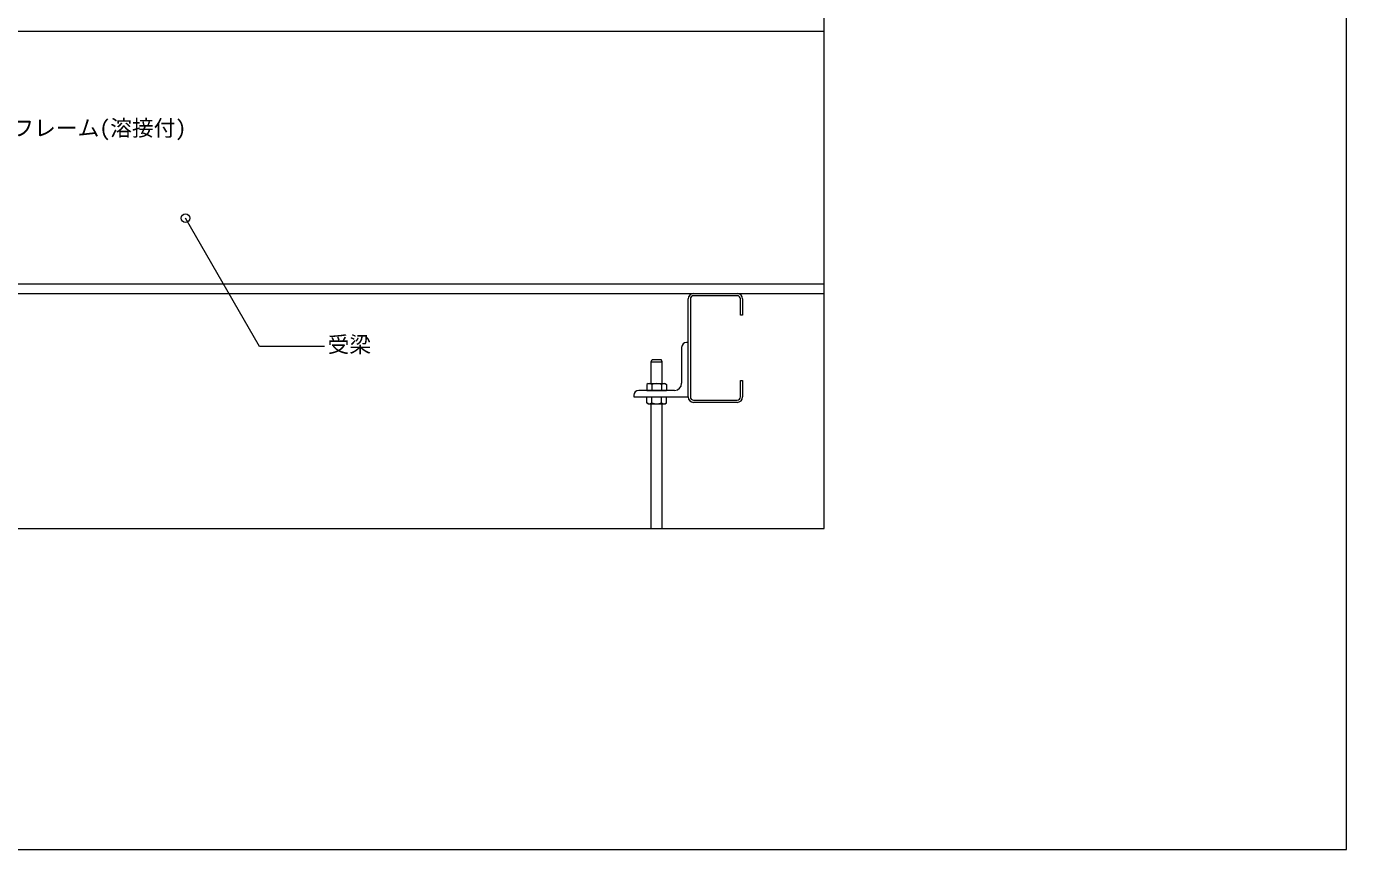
# Model space of a CAD drawing. Units: millimetres, scale not verified. Extents: x -1380 to 1380, y -955 to 955.
# Drawn here: x 167 to 1380, y -955 to -199 of the extents above; entities that cross this region are included whole.
import ezdxf
from ezdxf.enums import TextEntityAlignment as Align

# ---------------------------------------------------------------- set-up
doc = ezdxf.new("R2010")
doc.units = ezdxf.units.MM
doc.header["$LTSCALE"] = 3
for name, color, linetype, lineweight in [('0-0_0', 7, 'Continuous', 9), ('0-4_MOJI', 7, 'Continuous', 18), ('0-7_KANAMONO_SCREW', 4, 'Continuous', 18), ('0-9_KANAMONO', 5, 'Continuous', 18), ('0-A_TEKKOTU', 7, 'Continuous', 18), ('0-B_doubuti', 5, 'Continuous', 18), ('0-F_WAKU', 7, 'Continuous', 18)]:
    doc.layers.add(name, color=color, linetype=linetype, lineweight=lineweight)
doc.styles.add('ＭＳ ゴシック', font='')
doc.styles.get('ＭＳ ゴシック').set_extended_font_data('MS Gothic')

msp = doc.modelspace()

# ---------------------------------------------------------------- linework, layer by layer
at = {"layer": '0-0_0', "lineweight": 18}
msp.add_lwpolyline([(-899.997, -660.011), (900.003, -660.011), (900.003, 539.989), (-899.997, 539.989)], close=True, dxfattribs=at)
at = {"layer": '0-4_MOJI'}
msp.add_lwpolyline([(440.673, -492.57), (381.124, -492.57), (313.137, -374.813)], dxfattribs=at)
msp.add_circle((313.137, -374.813), 4, dxfattribs=at)
at = {"layer": '0-7_KANAMONO_SCREW'}
for p, q in [((741.003, -506.761), (741.923, -504.661)), ((741.003, -526.761), (741.003, -506.761)), ((741.923, -504.661), (750.083, -504.661)), ((751.003, -526.761), (751.003, -506.761)), ((738.138, -526.761), (736.921, -527.463)), ((736.921, -527.463), (736.921, -533.011)), ((736.921, -533.011), (755.084, -533.011)), ((738.138, -526.761), (753.868, -526.761)), ((741.462, -527.463), (741.462, -533.011)), ((750.544, -527.463), (750.544, -533.011)), ((753.868, -526.761), (755.084, -527.463)), ((755.084, -527.463), (755.084, -533.011)), ((736.921, -544.558), (736.921, -539.011)), ((736.921, -539.011), (755.084, -539.011)), ((738.138, -545.261), (736.921, -544.558)), ((738.138, -545.261), (753.868, -545.261)), ((741.003, -660.011), (741.003, -545.261)), ((741.462, -544.558), (741.462, -539.011)), ((750.544, -544.558), (750.544, -539.011)), ((751.003, -660.011), (751.003, -545.261)), ((753.868, -545.261), (755.084, -544.558)), ((755.084, -544.558), (755.084, -539.011))]:
    msp.add_line(p, q, dxfattribs=at)
msp.add_lwpolyline([(741.003, -506.761), (751.003, -506.761), (750.083, -504.661)], dxfattribs=at)
for centre, radius, start, end in [((739.191, -530.781), 4.02, 55.61575, 124.38425), ((746.003, -541.788), 15.027, 72.41205, 107.58795), ((752.814, -530.781), 4.02, 55.61575, 124.38425), ((739.191, -541.24), 4.02, 235.61575, 304.38425), ((746.003, -530.233), 15.027, 252.41205, 287.58795), ((752.814, -541.24), 4.02, 235.61575, 304.38425)]:
    msp.add_arc(centre, radius, start, end, dxfattribs=at)
at = {"layer": '0-9_KANAMONO'}
for p, q in [((769.003, -493.511), (769.003, -526.511)), ((762.503, -533.011), (729.503, -533.011)), ((725.003, -537.511), (725.003, -539.011))]:
    msp.add_line(p, q, dxfattribs=at)
msp.add_lwpolyline([(725.003, -539.011), (775.003, -539.011), (775.003, -489.011), (773.503, -489.011)], dxfattribs=at)
for centre, radius, start, end in [((773.503, -493.511), 4.5, 90, 180), ((729.503, -537.511), 4.5, 90, 180), ((762.503, -526.511), 6.5, 270, 0)]:
    msp.add_arc(centre, radius, start, end, dxfattribs=at)
at = {"layer": '0-A_TEKKOTU'}
for p, q in [((-174.997, -203.011), (900.003, -203.011)), ((-174.997, -435.011), (900.003, -435.011)), ((-174.997, -444.011), (900.003, -444.011))]:
    msp.add_line(p, q, dxfattribs=at)
at = {"layer": '0-B_doubuti'}
for p, q in [((780.003, -444.011), (820.003, -444.011)), ((820.003, -446.011), (780.003, -446.011)), ((775.003, -539.011), (775.003, -449.011)), ((777.003, -449.011), (777.003, -539.011)), ((825.003, -524.011), (825.003, -539.011)), ((780.003, -542.011), (820.003, -542.011)), ((820.003, -544.011), (780.003, -544.011))]:
    msp.add_line(p, q, dxfattribs=at)
for points in [[(825.003, -449.011), (825.003, -464.011), (823.003, -464.011), (823.003, -449.011)], [(823.003, -539.011), (823.003, -524.011), (825.003, -524.011)]]:
    msp.add_lwpolyline(points, dxfattribs=at)
for centre, radius, start, end in [((780.003, -449.011), 5, 90, 180), ((780.003, -449.011), 3, 90, 180), ((820.003, -449.011), 5, 0, 90), ((820.003, -449.011), 3, 0, 90), ((780.003, -539.011), 5, 180, 270), ((780.003, -539.011), 3, 180, 270), ((820.003, -539.011), 5, 270, 0), ((820.003, -539.011), 3, 270, 360)]:
    msp.add_arc(centre, radius, start, end, dxfattribs=at)
at = {"layer": '0-F_WAKU'}
msp.add_lwpolyline([(-1379.997, -955.011), (1380.003, -955.011), (1380.003, 954.989), (-1379.997, 954.989)], close=True, dxfattribs=at)

# ---------------------------------------------------------------- texts
at = {"layer": '0-4_MOJI', "style": 'ＭＳ ゴシック'}
for s, p in [('タイトフレーム(溶接付)', (93.94, -303.634)), ('受梁', (443.673, -502.57))]:
    msp.add_text(s, height=14.66, dxfattribs=at).set_placement(p, align=Align.BOTTOM_LEFT)

doc.saveas('drawing.dxf')
